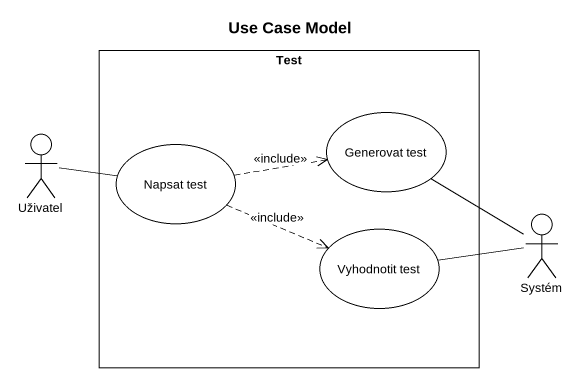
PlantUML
@startuml
title Use Case Model
rectangle Test {
  usecase "Napsat test" as Napsat_test
  usecase "Generovat test" as Generovat_test
  usecase "Vyhodnotit test" as Vyhodnotit_test
}
actor Uživatel
actor Systém
Uživatel -right- Napsat_test
Napsat_test .right.> Generovat_test : <<include>>
Napsat_test .right.> Vyhodnotit_test : <<include>>
Systém -up- Generovat_test
Systém -left- Vyhodnotit_test
@enduml
